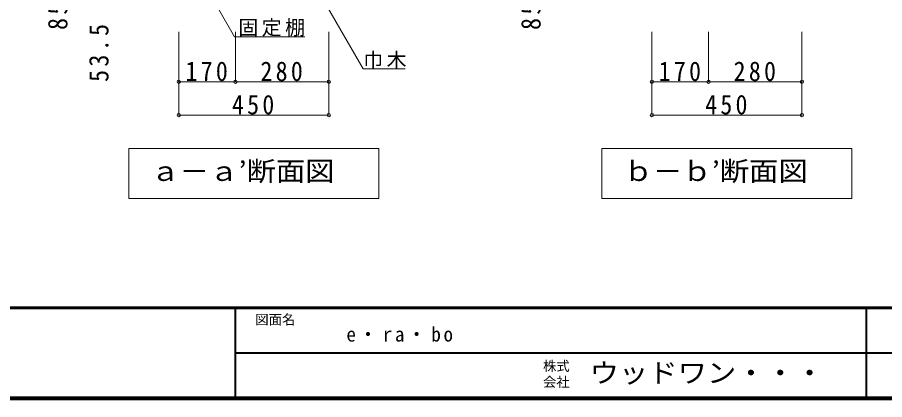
# Model space of a CAD drawing. Units: millimetres at full size, sheet at 1:20. Extents: x -3922 to 3878, y -2932 to 2722.
# Drawn here: x -676 to 1927, y -2864 to -1718 of the extents above; entities that cross this region are included whole.
import ezdxf
from ezdxf.enums import TextEntityAlignment as Align

# ---------------------------------------------------------------- set-up
doc = ezdxf.new("R2010")
doc.units = ezdxf.units.MM
doc.header["$LTSCALE"] = 20
doc.header["$PDMODE"] = 32
doc.header["$PDSIZE"] = 10
for name, color, linetype, lineweight in [('0-A_文字', 7, 'Continuous', 18), ('0-B_寸法', 7, 'Continuous', 9), ('F-1_枠', 6, 'Continuous', 40)]:
    doc.layers.add(name, color=color, linetype=linetype, lineweight=lineweight)
doc.layers.add('F-A_文字', color=7, linetype='Continuous')
doc.styles.add('ＭＳ ゴシック', font='')
doc.styles.get('ＭＳ ゴシック').set_extended_font_data('MS Gothic')

msp = doc.modelspace()

# ---------------------------------------------------------------- linework, layer by layer
at = {"layer": '0-A_文字'}
for p, q in [((408.33, -2111.27), (408.33, -2261.27)), ((1078.33, -2111.27), (1078.33, -2261.27)), ((1828.33, -2111.27), (1078.33, -2111.27)), ((1828.33, -2111.27), (1828.33, -2261.27)), ((-341.67, -2261.27), (408.33, -2261.27)), ((1078.33, -2261.27), (1828.33, -2261.27))]:
    msp.add_line(p, q, dxfattribs=at)
for points in [[(186.96, -1776.38), (-24.07, -1776.38), (-111.02, -1625.78)], [(254.52, -1687.54), (361.61, -1873.01), (487.63, -1873.01)], [(408.33, -2111.27), (-341.67, -2111.27), (-341.67, -2261.27)]]:
    msp.add_lwpolyline(points, dxfattribs=at)
at = {"layer": '0-B_寸法', "color": 4}
for p, q in [((-191.67, -2011.27), (-191.67, -1761.27)), ((-21.67, -1911.27), (-21.67, -1761.27)), ((258.33, -2011.27), (258.33, -1761.27)), ((1228.33, -2011.27), (1228.33, -1761.27)), ((1398.33, -1911.27), (1398.33, -1761.27)), ((1678.33, -2011.27), (1678.33, -1761.27)), ((-191.67, -1911.27), (258.33, -1911.27)), ((1228.33, -1911.27), (1678.33, -1911.27)), ((-191.67, -2011.27), (258.33, -2011.27)), ((1228.33, -2011.27), (1678.33, -2011.27))]:
    msp.add_line(p, q, dxfattribs=at)
at = {"layer": '0-B_寸法'}
for p in [(-191.67, -1911.27), (-21.67, -1911.27), (258.33, -1911.27), (1228.33, -1911.27), (1398.33, -1911.27), (1678.33, -1911.27), (-191.67, -2011.27), (258.33, -2011.27), (1228.33, -2011.27), (1678.33, -2011.27)]:
    msp.add_point(p, dxfattribs=at)
at = {"layer": 'F-1_枠'}
for p, q in [((3877.97, -2587.71), (-3922.03, -2587.71)), ((3877.97, -2591.04), (-3922.03, -2591.04)), ((-22.03, -2591.04), (-22.03, -2857.71)), ((1871.3, -2591.04), (1871.3, -2857.71)), ((-22.03, -2724.37), (3871.3, -2724.38)), ((3877.97, -2857.71), (-3922.03, -2857.71)), ((3877.97, -2861.04), (-3922.03, -2861.04)), ((3877.97, -2864.37), (-3922.03, -2864.37))]:
    msp.add_line(p, q, dxfattribs=at)

# ---------------------------------------------------------------- texts
at = {"layer": '0-A_文字', "style": 'ＭＳ ゴシック', "width": 1.1}
for s, p in [('ａ－ａ’断面図', (-276.67, -2226.27)), ('ｂ－ｂ’断面図', (1143.33, -2226.27))]:
    msp.add_text(s, height=58.65, dxfattribs=at).set_placement(p, align=Align.BOTTOM_LEFT)
at = {"layer": '0-A_文字', "char_height": 43.99, "attachment_point": 7, "style": 'ＭＳ ゴシック'}
for s, insert in [('\\T1.17;固定棚', (-13.04, -1775.76)), ('\\T1.17;巾木', (361.61, -1873.01)), ('\\T1.28;\\W0.95;e・ra・bo', (311.3, -2691.04))]:
    msp.add_mtext(s, dxfattribs=dict(at, insert=insert))
at = {"layer": '0-B_寸法', "char_height": 58.65, "attachment_point": 7, "rotation": 90, "style": 'ＭＳ ゴシック'}
for s, insert in [('\\T1.28;\\W0.9;85.5', (-524.99, -1756.02)), ('\\T1.28;\\W0.9;85.5', (895.01, -1756.02)), ('\\T1.28;\\W0.9;53.5', (-401.67, -1911.84))]:
    msp.add_mtext(s, dxfattribs=dict(at, insert=insert))
at = {"layer": '0-B_寸法', "char_height": 58.65, "attachment_point": 7, "style": 'ＭＳ ゴシック'}
for s, insert in [('\\T1.27;\\W0.9;170', (-171.67, -1910.06)), ('\\T1.27;\\W0.9;280', (53.33, -1910.06)), ('\\T1.27;\\W0.9;170', (1248.33, -1910.06)), ('\\T1.27;\\W0.9;280', (1473.33, -1910.06)), ('\\T1.27;\\W0.9;450', (-32.21, -2010.06)), ('\\T1.27;\\W0.9;450', (1387.79, -2010.06))]:
    msp.add_mtext(s, dxfattribs=dict(at, insert=insert))
at = {"layer": 'F-A_文字', "style": 'ＭＳ ゴシック'}
for s, p in [('図面名', (37.97, -2647.71)), ('株式', (901.3, -2787.04)), ('会社', (901.3, -2835.04))]:
    msp.add_text(s, height=29.33, dxfattribs=at).set_placement(p, align=Align.BOTTOM_LEFT)
at = {"layer": 'F-A_文字', "style": 'ＭＳ ゴシック', "width": 1.1}
msp.add_text('ウッドワン・・・', height=58.65, dxfattribs=at).set_placement((1041.3, -2831.04), align=Align.BOTTOM_LEFT)

doc.saveas('drawing.dxf')
